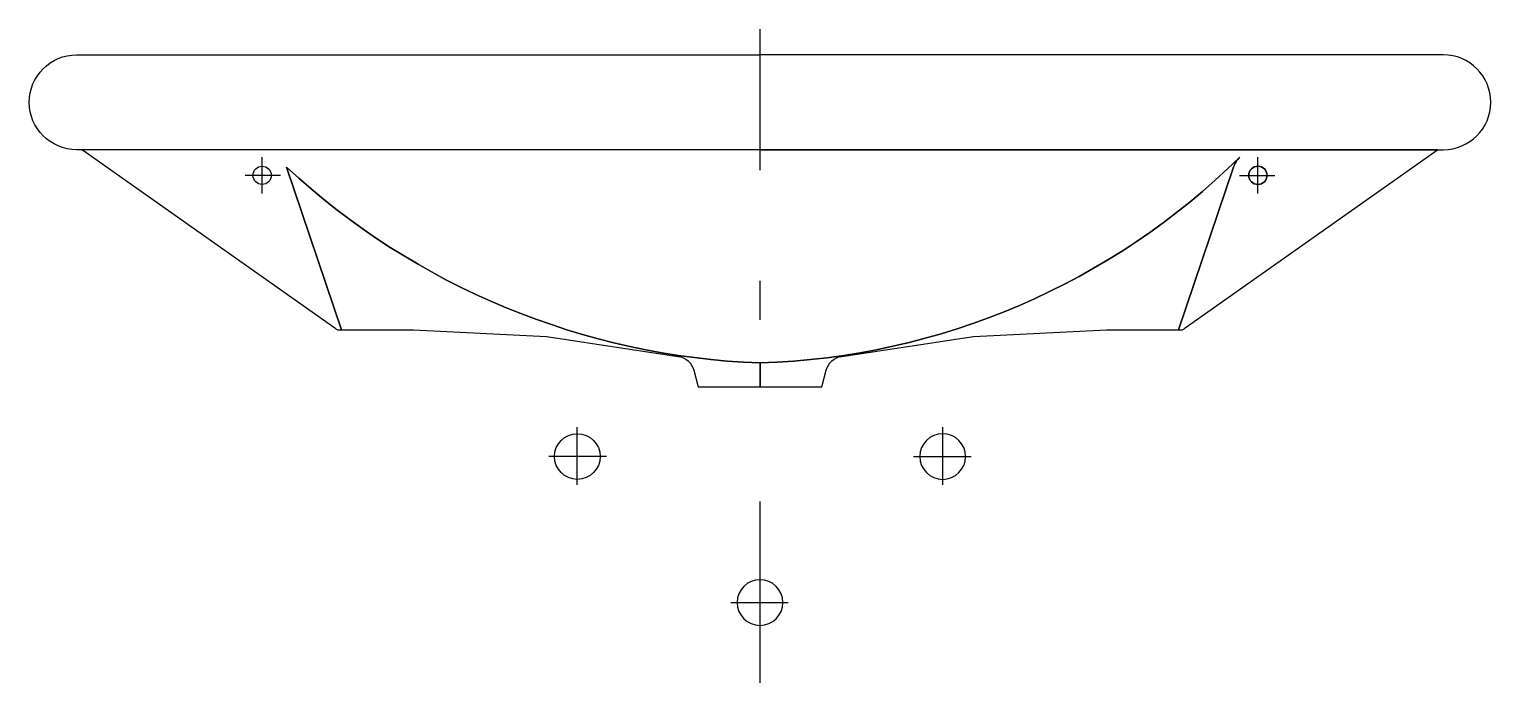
# Model space of a CAD drawing. Extents: x -334.121 to -333.316, y 349.053 to 349.413.
import ezdxf

# ---------------------------------------------------------------- set-up
doc = ezdxf.new("R2010")
doc.units = 0
doc.header["$LTSCALE"] = 0.28177
doc.header["$MEASUREMENT"] = 0
doc.linetypes.add('AXES', pattern=[0.54, 0.3, -0.08, 0.08, -0.08])
doc.linetypes.add('CONTINU', pattern=[0])
doc.layers.get('0').update_dxf_attribs({"linetype": 'CONTINUOUS'})
doc.layers.add('DECA_EIXOS', color=5, linetype='AXES')

msp = doc.modelspace()

# ---------------------------------------------------------------- linework, layer by layer
at = {"linetype": 'CONTINU'}
msp.add_lwpolyline([(-333.71861, 349.33544), (-333.71861, 349.41318)], dxfattribs=at)
at = {"linetype": 'CONTINUOUS', "flags": 128}
for points in [[(-333.71861, 349.34676), (-334.09497, 349.34676, -1), (-334.09497, 349.39904), (-333.71861, 349.39904)], [(-333.71861, 349.34676), (-333.34225, 349.34676, 1), (-333.34225, 349.39904), (-333.71861, 349.39904)]]:
    msp.add_lwpolyline(points, format="xyb", dxfattribs=at)
for points in [[(-333.97943, 349.33716, 0.000002), (-333.97943, 349.33716, 0.179461), (-333.71861, 349.22921, 0.189262), (-333.45436, 349.34266, -0.001395), (-333.45431, 349.34271, -0.00005), (-333.45436, 349.34266, 0.11604), (-333.45779, 349.33716), (-333.48814, 349.24744), (-333.48611, 349.24744, 0.152235), (-333.48444, 349.24859), (-333.3454, 349.34676), (-333.71861, 349.34676), (-334.09182, 349.34676), (-333.95278, 349.24859, 0.152235), (-333.95111, 349.24744), (-333.94908, 349.24744)], [(-333.45779, 349.33716, -0.11604), (-333.45436, 349.34266, -0.189262), (-333.71861, 349.22921), (-333.71861, 349.21607), (-333.68463, 349.21607), (-333.68218, 349.22522, -0.301462), (-333.67352, 349.23287), (-333.6011, 349.24378), (-333.52771, 349.24744), (-333.48814, 349.24744)], [(-333.99283, 349.33766, -1), (-333.99283, 349.32759, -1)], [(-333.97943, 349.33716), (-333.94908, 349.24744), (-333.90952, 349.24744), (-333.83613, 349.24378), (-333.76371, 349.23287, -0.301462), (-333.75504, 349.22522), (-333.75259, 349.21607), (-333.71861, 349.21607), (-333.71861, 349.22921, -0.179461)], [(-333.44439, 349.33766, -1), (-333.44439, 349.32759, -1)]]:
    msp.add_lwpolyline(points, format="xyb", close=True, dxfattribs=at)
at = {"linetype": 'CONTINU'}
for points in [[(-333.99283, 349.32759, -1), (-333.99283, 349.33766)], [(-333.99283, 349.33766, -1), (-333.99283, 349.32759)], [(-333.44439, 349.33766, 1), (-333.44439, 349.32759)], [(-333.44439, 349.32759, 1), (-333.44439, 349.33766)], [(-333.81924, 349.16507, -1), (-333.81924, 349.19023)], [(-333.81924, 349.19023, -1), (-333.81924, 349.16507)], [(-333.61798, 349.19023, 1), (-333.61798, 349.16507)], [(-333.61798, 349.16507, 1), (-333.61798, 349.19023)], [(-333.71861, 349.10972, 1), (-333.71861, 349.08457)], [(-333.71861, 349.08457, 1), (-333.71861, 349.10972)]]:
    msp.add_lwpolyline(points, format="xyb", dxfattribs=at)
at = {"layer": 'DECA_EIXOS'}
for points in [[(-333.71861, 349.33544), (-333.71861, 349.41318)], [(-333.99283, 349.32269), (-333.99283, 349.34269)], [(-333.44439, 349.32269), (-333.44439, 349.34269)], [(-333.98276, 349.33262), (-334.00216, 349.33262)], [(-333.45447, 349.33262), (-333.43507, 349.33262)], [(-333.71861, 349.05293), (-333.71861, 349.2745)], [(-333.81924, 349.16205), (-333.81924, 349.19375)], [(-333.61798, 349.16205), (-333.61798, 349.19375)], [(-333.80314, 349.17765), (-333.83484, 349.17765)], [(-333.63408, 349.17765), (-333.60238, 349.17765)], [(-333.73471, 349.09715), (-333.70301, 349.09715)]]:
    msp.add_lwpolyline(points, dxfattribs=at)

doc.saveas('drawing.dxf')
